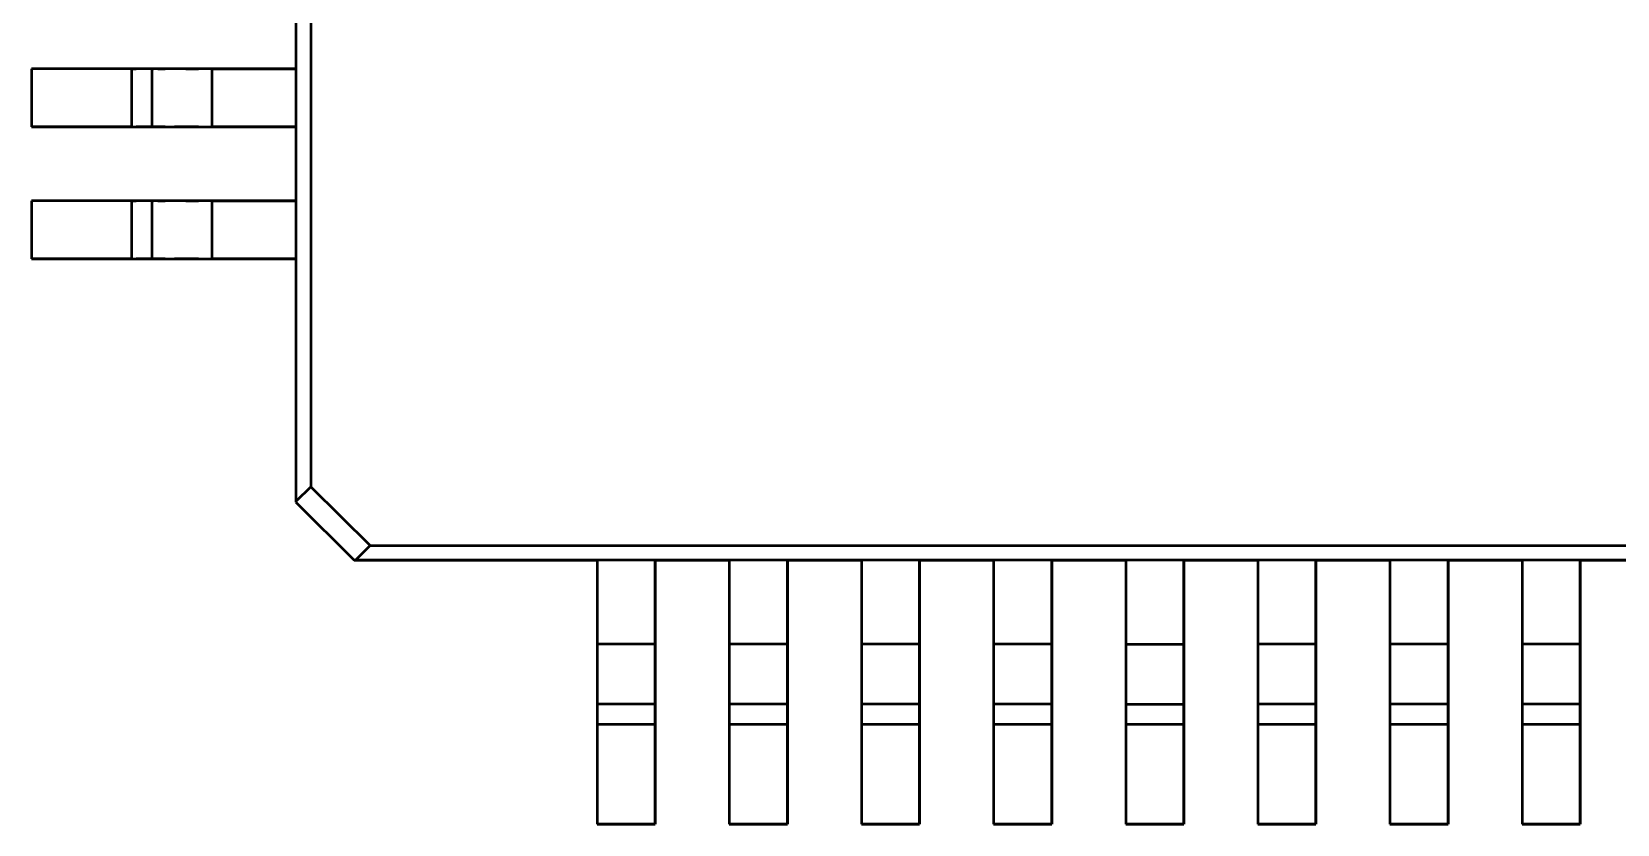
# Model space of a CAD drawing. Header units: millimetres. Extents: x 0 to 866, y 0 to 297.
# Drawn here: x 116.5 to 128.5, y 189.34 to 195.34 of the extents above; entities that cross this region are included whole.
import ezdxf

# ---------------------------------------------------------------- set-up
doc = ezdxf.new("R2010")
doc.units = ezdxf.units.MM
doc.layers.add('OSN50', color=3, linetype='Continuous', lineweight=50)

msp = doc.modelspace()

# ---------------------------------------------------------------- linework, layer by layer
at = {"layer": 'OSN50', "color": 3}
for p, q in [((118.496, 210.894), (118.496, 191.788)), ((118.496, 210.894), (118.496, 191.788)), ((118.608, 210.782), (118.608, 191.898)), ((118.608, 210.782), (118.608, 191.898)), ((118.496, 195.624), (118.496, 195.064)), ((118.496, 195.624), (118.496, 195.064)), ((117.252, 195.064), (116.496, 195.064)), ((116.496, 195.064), (116.496, 194.624)), ((116.496, 195.064), (116.496, 194.624)), ((117.252, 195.064), (116.496, 195.064)), ((117.252, 195.064), (116.496, 195.064)), ((116.496, 195.064), (116.496, 194.624)), ((116.496, 195.064), (116.496, 194.624)), ((117.252, 195.064), (116.496, 195.064)), ((117.286, 195.064), (117.252, 195.064)), ((117.252, 195.064), (117.286, 195.064)), ((117.252, 195.064), (117.252, 194.624)), ((117.286, 195.064), (117.252, 195.064)), ((117.252, 195.064), (117.286, 195.064)), ((117.252, 195.064), (117.252, 194.624)), ((117.406, 195.064), (117.286, 195.064)), ((117.32, 195.064), (117.286, 195.064)), ((117.406, 195.064), (117.286, 195.064)), ((117.32, 195.064), (117.286, 195.064)), ((117.348, 195.064), (117.32, 195.064)), ((117.348, 195.064), (117.32, 195.064)), ((117.372, 195.064), (117.348, 195.064)), ((117.372, 195.064), (117.348, 195.064)), ((117.39, 195.064), (117.372, 195.064)), ((117.39, 195.064), (117.372, 195.064)), ((117.402, 195.064), (117.39, 195.064)), ((117.402, 195.064), (117.39, 195.064)), ((117.406, 195.064), (117.402, 195.064)), ((117.406, 195.064), (117.402, 195.064)), ((117.418, 195.064), (117.406, 195.064)), ((117.406, 195.064), (117.406, 194.624)), ((117.406, 195.064), (117.418, 195.064)), ((117.418, 195.064), (117.406, 195.064)), ((117.406, 195.064), (117.406, 194.624)), ((117.406, 195.064), (117.418, 195.064)), ((117.452, 195.064), (117.418, 195.064)), ((117.452, 195.064), (117.418, 195.064)), ((117.452, 195.064), (117.418, 195.064)), ((117.452, 195.064), (117.418, 195.064)), ((117.506, 195.064), (117.452, 195.064)), ((117.452, 195.064), (117.506, 195.064)), ((117.506, 195.064), (117.452, 195.064)), ((117.452, 195.064), (117.506, 195.064)), ((117.664, 195.064), (117.506, 195.064)), ((117.578, 195.064), (117.506, 195.064)), ((117.664, 195.064), (117.506, 195.064)), ((117.578, 195.064), (117.506, 195.064)), ((117.664, 195.064), (117.578, 195.064)), ((117.664, 195.064), (117.578, 195.064)), ((117.76, 195.064), (117.664, 195.064)), ((117.664, 195.064), (117.76, 195.064)), ((117.76, 195.064), (117.664, 195.064)), ((117.664, 195.064), (117.76, 195.064)), ((117.86, 195.064), (117.76, 195.064)), ((117.86, 195.064), (117.76, 195.064)), ((117.86, 195.064), (117.76, 195.064)), ((117.86, 195.064), (117.76, 195.064)), ((118.496, 195.064), (117.86, 195.064)), ((117.86, 195.064), (118.496, 195.064)), ((117.86, 195.064), (117.86, 194.624)), ((118.496, 195.064), (117.86, 195.064)), ((117.86, 195.064), (118.496, 195.064)), ((117.86, 195.064), (117.86, 194.624)), ((118.496, 195.064), (118.496, 194.624)), ((118.496, 195.064), (118.496, 194.624)), ((116.496, 194.624), (117.252, 194.624)), ((117.252, 194.624), (116.496, 194.624)), ((116.496, 194.624), (117.252, 194.624)), ((117.252, 194.624), (116.496, 194.624)), ((117.252, 194.624), (117.286, 194.624)), ((117.252, 194.624), (117.286, 194.624)), ((117.252, 194.624), (117.286, 194.624)), ((117.252, 194.624), (117.286, 194.624)), ((117.286, 194.624), (117.406, 194.624)), ((117.32, 194.624), (117.286, 194.624)), ((117.286, 194.624), (117.406, 194.624)), ((117.32, 194.624), (117.286, 194.624)), ((117.348, 194.624), (117.32, 194.624)), ((117.348, 194.624), (117.32, 194.624)), ((117.372, 194.624), (117.348, 194.624)), ((117.372, 194.624), (117.348, 194.624)), ((117.39, 194.624), (117.372, 194.624)), ((117.39, 194.624), (117.372, 194.624)), ((117.402, 194.624), (117.39, 194.624)), ((117.402, 194.624), (117.39, 194.624)), ((117.406, 194.624), (117.402, 194.624)), ((117.406, 194.624), (117.402, 194.624)), ((117.406, 194.624), (117.418, 194.624)), ((117.406, 194.624), (117.418, 194.624)), ((117.406, 194.624), (117.418, 194.624)), ((117.406, 194.624), (117.418, 194.624)), ((117.418, 194.624), (117.506, 194.624)), ((117.452, 194.624), (117.418, 194.624)), ((117.418, 194.624), (117.506, 194.624)), ((117.452, 194.624), (117.418, 194.624)), ((117.506, 194.624), (117.452, 194.624)), ((117.506, 194.624), (117.452, 194.624)), ((117.506, 194.624), (117.578, 194.624)), ((117.506, 194.624), (117.578, 194.624)), ((117.506, 194.624), (117.578, 194.624)), ((117.506, 194.624), (117.578, 194.624)), ((117.578, 194.624), (117.76, 194.624)), ((117.664, 194.624), (117.578, 194.624)), ((117.578, 194.624), (117.76, 194.624)), ((117.664, 194.624), (117.578, 194.624)), ((117.76, 194.624), (117.664, 194.624)), ((117.76, 194.624), (117.664, 194.624)), ((117.76, 194.624), (117.86, 194.624)), ((117.76, 194.624), (117.86, 194.624)), ((117.76, 194.624), (117.86, 194.624)), ((117.76, 194.624), (117.86, 194.624)), ((117.86, 194.624), (118.496, 194.624)), ((118.496, 194.624), (117.86, 194.624)), ((117.86, 194.624), (118.496, 194.624)), ((118.496, 194.624), (117.86, 194.624)), ((118.496, 194.624), (118.496, 194.064)), ((118.496, 194.624), (118.496, 194.064)), ((117.252, 194.064), (116.496, 194.064)), ((116.496, 194.064), (116.496, 193.624)), ((116.496, 194.064), (116.496, 193.624)), ((117.252, 194.064), (116.496, 194.064)), ((117.252, 194.064), (116.496, 194.064)), ((116.496, 194.064), (116.496, 193.624)), ((116.496, 194.064), (116.496, 193.624)), ((117.252, 194.064), (116.496, 194.064)), ((117.286, 194.064), (117.252, 194.064)), ((117.252, 194.064), (117.286, 194.064)), ((117.252, 194.064), (117.252, 193.624)), ((117.286, 194.064), (117.252, 194.064)), ((117.252, 194.064), (117.286, 194.064)), ((117.252, 194.064), (117.252, 193.624)), ((117.406, 194.064), (117.286, 194.064)), ((117.32, 194.064), (117.286, 194.064)), ((117.406, 194.064), (117.286, 194.064)), ((117.32, 194.064), (117.286, 194.064)), ((117.348, 194.064), (117.32, 194.064)), ((117.348, 194.064), (117.32, 194.064)), ((117.372, 194.064), (117.348, 194.064)), ((117.372, 194.064), (117.348, 194.064)), ((117.39, 194.064), (117.372, 194.064)), ((117.39, 194.064), (117.372, 194.064)), ((117.402, 194.064), (117.39, 194.064)), ((117.402, 194.064), (117.39, 194.064)), ((117.406, 194.064), (117.402, 194.064)), ((117.406, 194.064), (117.402, 194.064)), ((117.418, 194.064), (117.406, 194.064)), ((117.406, 194.064), (117.406, 193.624)), ((117.406, 194.064), (117.418, 194.064)), ((117.418, 194.064), (117.406, 194.064)), ((117.406, 194.064), (117.406, 193.624)), ((117.406, 194.064), (117.418, 194.064)), ((117.452, 194.064), (117.418, 194.064)), ((117.452, 194.064), (117.418, 194.064)), ((117.452, 194.064), (117.418, 194.064)), ((117.452, 194.064), (117.418, 194.064)), ((117.506, 194.064), (117.452, 194.064)), ((117.452, 194.064), (117.506, 194.064)), ((117.506, 194.064), (117.452, 194.064)), ((117.452, 194.064), (117.506, 194.064)), ((117.664, 194.064), (117.506, 194.064)), ((117.578, 194.064), (117.506, 194.064)), ((117.664, 194.064), (117.506, 194.064)), ((117.578, 194.064), (117.506, 194.064)), ((117.664, 194.064), (117.578, 194.064)), ((117.664, 194.064), (117.578, 194.064)), ((117.76, 194.064), (117.664, 194.064)), ((117.664, 194.064), (117.76, 194.064)), ((117.76, 194.064), (117.664, 194.064)), ((117.664, 194.064), (117.76, 194.064)), ((117.86, 194.064), (117.76, 194.064)), ((117.86, 194.064), (117.76, 194.064)), ((117.86, 194.064), (117.76, 194.064)), ((117.86, 194.064), (117.76, 194.064)), ((118.496, 194.064), (117.86, 194.064)), ((117.86, 194.064), (118.496, 194.064)), ((117.86, 194.064), (117.86, 193.624)), ((118.496, 194.064), (117.86, 194.064)), ((117.86, 194.064), (118.496, 194.064)), ((117.86, 194.064), (117.86, 193.624)), ((118.496, 194.064), (118.496, 193.624)), ((118.496, 194.064), (118.496, 193.624)), ((116.496, 193.624), (117.252, 193.624)), ((117.252, 193.624), (116.496, 193.624)), ((116.496, 193.624), (117.252, 193.624)), ((117.252, 193.624), (116.496, 193.624)), ((117.252, 193.624), (117.286, 193.624)), ((117.252, 193.624), (117.286, 193.624)), ((117.252, 193.624), (117.286, 193.624)), ((117.252, 193.624), (117.286, 193.624)), ((117.286, 193.624), (117.406, 193.624)), ((117.32, 193.624), (117.286, 193.624)), ((117.286, 193.624), (117.406, 193.624)), ((117.32, 193.624), (117.286, 193.624)), ((117.348, 193.624), (117.32, 193.624)), ((117.348, 193.624), (117.32, 193.624)), ((117.372, 193.624), (117.348, 193.624)), ((117.372, 193.624), (117.348, 193.624)), ((117.39, 193.624), (117.372, 193.624)), ((117.39, 193.624), (117.372, 193.624)), ((117.402, 193.624), (117.39, 193.624)), ((117.402, 193.624), (117.39, 193.624)), ((117.406, 193.624), (117.402, 193.624)), ((117.406, 193.624), (117.402, 193.624)), ((117.406, 193.624), (117.418, 193.624)), ((117.406, 193.624), (117.418, 193.624)), ((117.406, 193.624), (117.418, 193.624)), ((117.406, 193.624), (117.418, 193.624)), ((117.418, 193.624), (117.506, 193.624)), ((117.452, 193.624), (117.418, 193.624)), ((117.418, 193.624), (117.506, 193.624)), ((117.452, 193.624), (117.418, 193.624)), ((117.506, 193.624), (117.452, 193.624)), ((117.506, 193.624), (117.452, 193.624)), ((117.506, 193.624), (117.578, 193.624)), ((117.506, 193.624), (117.578, 193.624)), ((117.506, 193.624), (117.578, 193.624)), ((117.506, 193.624), (117.578, 193.624)), ((117.578, 193.624), (117.76, 193.624)), ((117.664, 193.624), (117.578, 193.624)), ((117.578, 193.624), (117.76, 193.624)), ((117.664, 193.624), (117.578, 193.624)), ((117.76, 193.624), (117.664, 193.624)), ((117.76, 193.624), (117.664, 193.624)), ((117.76, 193.624), (117.86, 193.624)), ((117.76, 193.624), (117.86, 193.624)), ((117.76, 193.624), (117.86, 193.624)), ((117.76, 193.624), (117.86, 193.624)), ((117.86, 193.624), (118.496, 193.624)), ((118.496, 193.624), (117.86, 193.624)), ((117.86, 193.624), (118.496, 193.624)), ((118.496, 193.624), (117.86, 193.624)), ((118.496, 193.624), (118.496, 191.788)), ((118.496, 193.624), (118.496, 191.788)), ((118.608, 191.898), (118.496, 191.788)), ((118.608, 191.898), (118.496, 191.788)), ((118.608, 191.898), (119.058, 191.456)), ((118.608, 191.898), (119.058, 191.456)), ((118.496, 191.788), (118.496, 191.784)), ((118.496, 191.788), (118.496, 191.784)), ((118.496, 191.788), (118.496, 191.784)), ((118.496, 191.788), (118.496, 191.784)), ((118.496, 191.784), (118.936, 191.344)), ((118.496, 191.784), (118.936, 191.344)), ((118.496, 191.784), (118.936, 191.344)), ((118.496, 191.784), (118.936, 191.344)), ((119.058, 191.456), (118.946, 191.344)), ((119.058, 191.456), (118.946, 191.344)), ((119.058, 191.456), (137.942, 191.456)), ((119.058, 191.456), (137.942, 191.456)), ((118.936, 191.344), (118.946, 191.344)), ((118.946, 191.344), (118.936, 191.344)), ((118.936, 191.344), (118.946, 191.344)), ((118.946, 191.344), (118.936, 191.344)), ((118.946, 191.344), (120.776, 191.344)), ((138.052, 191.344), (118.946, 191.344)), ((118.946, 191.344), (120.776, 191.344)), ((138.052, 191.344), (118.946, 191.344)), ((120.776, 191.344), (120.776, 190.708)), ((120.776, 191.344), (120.776, 190.708)), ((121.216, 191.344), (120.776, 191.344)), ((120.776, 191.344), (120.776, 190.708)), ((120.776, 191.344), (120.776, 190.708)), ((121.216, 191.344), (120.776, 191.344)), ((121.216, 190.708), (121.216, 191.344)), ((121.216, 191.344), (121.776, 191.344)), ((121.216, 191.344), (121.216, 190.708)), ((121.216, 190.708), (121.216, 191.344)), ((121.216, 191.344), (121.776, 191.344)), ((121.216, 191.344), (121.216, 190.708)), ((121.776, 191.344), (121.776, 190.708)), ((121.776, 191.344), (121.776, 190.708)), ((122.216, 191.344), (121.776, 191.344)), ((121.776, 191.344), (121.776, 190.708)), ((121.776, 191.344), (121.776, 190.708)), ((122.216, 191.344), (121.776, 191.344)), ((122.216, 190.708), (122.216, 191.344)), ((122.216, 191.344), (122.776, 191.344)), ((122.216, 191.344), (122.216, 190.708)), ((122.216, 190.708), (122.216, 191.344)), ((122.216, 191.344), (122.776, 191.344)), ((122.216, 191.344), (122.216, 190.708)), ((122.776, 191.344), (122.776, 190.708)), ((122.776, 191.344), (122.776, 190.708)), ((123.216, 191.344), (122.776, 191.344)), ((122.776, 191.344), (122.776, 190.708)), ((122.776, 191.344), (122.776, 190.708)), ((123.216, 191.344), (122.776, 191.344)), ((123.216, 190.708), (123.216, 191.344)), ((123.216, 191.344), (123.776, 191.344)), ((123.216, 191.344), (123.216, 190.708)), ((123.216, 190.708), (123.216, 191.344)), ((123.216, 191.344), (123.776, 191.344)), ((123.216, 191.344), (123.216, 190.708)), ((123.776, 191.344), (123.776, 190.708)), ((123.776, 191.344), (123.776, 190.708)), ((124.216, 191.344), (123.776, 191.344)), ((123.776, 191.344), (123.776, 190.708)), ((123.776, 191.344), (123.776, 190.708)), ((124.216, 191.344), (123.776, 191.344)), ((124.216, 190.708), (124.216, 191.344)), ((124.216, 191.344), (124.776, 191.344)), ((124.216, 191.344), (124.216, 190.708)), ((124.216, 190.708), (124.216, 191.344)), ((124.216, 191.344), (124.776, 191.344)), ((124.216, 191.344), (124.216, 190.708)), ((124.776, 191.344), (124.776, 190.708)), ((124.776, 191.344), (124.776, 190.708)), ((125.216, 191.344), (124.776, 191.344)), ((124.776, 191.344), (124.776, 190.708)), ((124.776, 191.344), (124.776, 190.708)), ((125.216, 191.344), (124.776, 191.344)), ((125.216, 190.708), (125.216, 191.344)), ((125.216, 191.344), (125.776, 191.344)), ((125.216, 191.344), (125.216, 190.708)), ((125.216, 190.708), (125.216, 191.344)), ((125.216, 191.344), (125.776, 191.344)), ((125.216, 191.344), (125.216, 190.708)), ((125.776, 191.344), (125.776, 190.708)), ((125.776, 191.344), (125.776, 190.708)), ((126.216, 191.344), (125.776, 191.344)), ((125.776, 191.344), (125.776, 190.708)), ((125.776, 191.344), (125.776, 190.708)), ((126.216, 191.344), (125.776, 191.344)), ((126.216, 190.708), (126.216, 191.344)), ((126.216, 191.344), (126.776, 191.344)), ((126.216, 191.344), (126.216, 190.708)), ((126.216, 190.708), (126.216, 191.344)), ((126.216, 191.344), (126.776, 191.344)), ((126.216, 191.344), (126.216, 190.708)), ((126.776, 191.344), (126.776, 190.708)), ((126.776, 191.344), (126.776, 190.708)), ((127.216, 191.344), (126.776, 191.344)), ((126.776, 191.344), (126.776, 190.708)), ((126.776, 191.344), (126.776, 190.708)), ((127.216, 191.344), (126.776, 191.344)), ((127.216, 190.708), (127.216, 191.344)), ((127.216, 191.344), (127.776, 191.344)), ((127.216, 191.344), (127.216, 190.708)), ((127.216, 190.708), (127.216, 191.344)), ((127.216, 191.344), (127.776, 191.344)), ((127.216, 191.344), (127.216, 190.708)), ((127.776, 191.344), (127.776, 190.708)), ((127.776, 191.344), (127.776, 190.708)), ((128.216, 191.344), (127.776, 191.344)), ((127.776, 191.344), (127.776, 190.708)), ((127.776, 191.344), (127.776, 190.708)), ((128.216, 191.344), (127.776, 191.344)), ((128.216, 190.708), (128.216, 191.344)), ((128.216, 191.344), (128.776, 191.344)), ((128.216, 191.344), (128.216, 190.708)), ((128.216, 190.708), (128.216, 191.344)), ((128.216, 191.344), (128.776, 191.344)), ((128.216, 191.344), (128.216, 190.708)), ((120.776, 190.708), (120.776, 190.254)), ((120.776, 190.708), (120.776, 190.608)), ((121.216, 190.708), (120.776, 190.708)), ((120.776, 190.708), (120.776, 190.254)), ((120.776, 190.708), (120.776, 190.608)), ((121.216, 190.708), (120.776, 190.708)), ((121.216, 190.254), (121.216, 190.708)), ((121.216, 190.708), (121.216, 190.608)), ((121.216, 190.254), (121.216, 190.708)), ((121.216, 190.708), (121.216, 190.608)), ((121.776, 190.708), (121.776, 190.254)), ((121.776, 190.708), (121.776, 190.608)), ((122.216, 190.708), (121.776, 190.708)), ((121.776, 190.708), (121.776, 190.254)), ((121.776, 190.708), (121.776, 190.608)), ((122.216, 190.708), (121.776, 190.708)), ((122.216, 190.254), (122.216, 190.708)), ((122.216, 190.708), (122.216, 190.608)), ((122.216, 190.254), (122.216, 190.708)), ((122.216, 190.708), (122.216, 190.608)), ((122.776, 190.708), (122.776, 190.254)), ((122.776, 190.708), (122.776, 190.608)), ((123.216, 190.708), (122.776, 190.708)), ((122.776, 190.708), (122.776, 190.254)), ((122.776, 190.708), (122.776, 190.608)), ((123.216, 190.708), (122.776, 190.708)), ((123.216, 190.254), (123.216, 190.708)), ((123.216, 190.708), (123.216, 190.608)), ((123.216, 190.254), (123.216, 190.708)), ((123.216, 190.708), (123.216, 190.608)), ((123.776, 190.708), (123.776, 190.254)), ((123.776, 190.708), (123.776, 190.608)), ((124.216, 190.708), (123.776, 190.708)), ((123.776, 190.708), (123.776, 190.254)), ((123.776, 190.708), (123.776, 190.608)), ((124.216, 190.708), (123.776, 190.708)), ((124.216, 190.254), (124.216, 190.708)), ((124.216, 190.708), (124.216, 190.608)), ((124.216, 190.254), (124.216, 190.708)), ((124.216, 190.708), (124.216, 190.608)), ((124.776, 190.708), (124.776, 190.254)), ((124.776, 190.708), (124.776, 190.608)), ((124.776, 190.708), (125.216, 190.708)), ((124.776, 190.708), (124.776, 190.254)), ((124.776, 190.708), (124.776, 190.608)), ((124.776, 190.708), (125.216, 190.708)), ((125.216, 190.254), (125.216, 190.708)), ((125.216, 190.708), (125.216, 190.608)), ((125.216, 190.254), (125.216, 190.708)), ((125.216, 190.708), (125.216, 190.608)), ((125.776, 190.708), (125.776, 190.254)), ((125.776, 190.708), (125.776, 190.608)), ((126.216, 190.708), (125.776, 190.708)), ((125.776, 190.708), (125.776, 190.254)), ((125.776, 190.708), (125.776, 190.608)), ((126.216, 190.708), (125.776, 190.708)), ((126.216, 190.254), (126.216, 190.708)), ((126.216, 190.708), (126.216, 190.608)), ((126.216, 190.254), (126.216, 190.708)), ((126.216, 190.708), (126.216, 190.608)), ((126.776, 190.708), (126.776, 190.254)), ((126.776, 190.708), (126.776, 190.608)), ((127.216, 190.708), (126.776, 190.708)), ((126.776, 190.708), (126.776, 190.254)), ((126.776, 190.708), (126.776, 190.608)), ((127.216, 190.708), (126.776, 190.708)), ((127.216, 190.254), (127.216, 190.708)), ((127.216, 190.708), (127.216, 190.608)), ((127.216, 190.254), (127.216, 190.708)), ((127.216, 190.708), (127.216, 190.608)), ((127.776, 190.708), (127.776, 190.254)), ((127.776, 190.708), (127.776, 190.608)), ((128.216, 190.708), (127.776, 190.708)), ((127.776, 190.708), (127.776, 190.254)), ((127.776, 190.708), (127.776, 190.608)), ((128.216, 190.708), (127.776, 190.708)), ((128.216, 190.254), (128.216, 190.708)), ((128.216, 190.708), (128.216, 190.608)), ((128.216, 190.254), (128.216, 190.708)), ((128.216, 190.708), (128.216, 190.608)), ((120.776, 190.608), (120.776, 190.512)), ((120.776, 190.608), (120.776, 190.512)), ((121.216, 190.608), (121.216, 190.512)), ((121.216, 190.608), (121.216, 190.512)), ((121.776, 190.608), (121.776, 190.512)), ((121.776, 190.608), (121.776, 190.512)), ((122.216, 190.608), (122.216, 190.512)), ((122.216, 190.608), (122.216, 190.512)), ((122.776, 190.608), (122.776, 190.512)), ((122.776, 190.608), (122.776, 190.512)), ((123.216, 190.608), (123.216, 190.512)), ((123.216, 190.608), (123.216, 190.512)), ((123.776, 190.608), (123.776, 190.512)), ((123.776, 190.608), (123.776, 190.512)), ((124.216, 190.608), (124.216, 190.512)), ((124.216, 190.608), (124.216, 190.512)), ((124.776, 190.608), (124.776, 190.512)), ((124.776, 190.608), (124.776, 190.512)), ((125.216, 190.608), (125.216, 190.512)), ((125.216, 190.608), (125.216, 190.512)), ((125.776, 190.608), (125.776, 190.512)), ((125.776, 190.608), (125.776, 190.512)), ((126.216, 190.608), (126.216, 190.512)), ((126.216, 190.608), (126.216, 190.512)), ((126.776, 190.608), (126.776, 190.512)), ((126.776, 190.608), (126.776, 190.512)), ((127.216, 190.608), (127.216, 190.512)), ((127.216, 190.608), (127.216, 190.512)), ((127.776, 190.608), (127.776, 190.512)), ((127.776, 190.608), (127.776, 190.512)), ((128.216, 190.608), (128.216, 190.512)), ((128.216, 190.608), (128.216, 190.512)), ((120.776, 190.512), (120.776, 190.426)), ((120.776, 190.512), (120.776, 190.426)), ((121.216, 190.512), (121.216, 190.426)), ((121.216, 190.512), (121.216, 190.426)), ((121.776, 190.512), (121.776, 190.426)), ((121.776, 190.512), (121.776, 190.426)), ((122.216, 190.512), (122.216, 190.426)), ((122.216, 190.512), (122.216, 190.426)), ((122.776, 190.512), (122.776, 190.426)), ((122.776, 190.512), (122.776, 190.426)), ((123.216, 190.512), (123.216, 190.426)), ((123.216, 190.512), (123.216, 190.426)), ((123.776, 190.512), (123.776, 190.426)), ((123.776, 190.512), (123.776, 190.426)), ((124.216, 190.512), (124.216, 190.426)), ((124.216, 190.512), (124.216, 190.426)), ((124.776, 190.512), (124.776, 190.426)), ((124.776, 190.512), (124.776, 190.426)), ((125.216, 190.512), (125.216, 190.426)), ((125.216, 190.512), (125.216, 190.426)), ((125.776, 190.512), (125.776, 190.426)), ((125.776, 190.512), (125.776, 190.426)), ((126.216, 190.512), (126.216, 190.426)), ((126.216, 190.512), (126.216, 190.426)), ((126.776, 190.512), (126.776, 190.426)), ((126.776, 190.512), (126.776, 190.426)), ((127.216, 190.512), (127.216, 190.426)), ((127.216, 190.512), (127.216, 190.426)), ((127.776, 190.512), (127.776, 190.426)), ((127.776, 190.512), (127.776, 190.426)), ((128.216, 190.512), (128.216, 190.426)), ((128.216, 190.512), (128.216, 190.426)), ((120.776, 190.426), (120.776, 190.354)), ((120.776, 190.426), (120.776, 190.354)), ((120.776, 190.354), (120.776, 190.3)), ((120.776, 190.354), (120.776, 190.3)), ((121.216, 190.426), (121.216, 190.354)), ((121.216, 190.426), (121.216, 190.354)), ((121.216, 190.354), (121.216, 190.3)), ((121.216, 190.354), (121.216, 190.3)), ((121.776, 190.426), (121.776, 190.354)), ((121.776, 190.426), (121.776, 190.354)), ((121.776, 190.354), (121.776, 190.3)), ((121.776, 190.354), (121.776, 190.3)), ((122.216, 190.426), (122.216, 190.354)), ((122.216, 190.426), (122.216, 190.354)), ((122.216, 190.354), (122.216, 190.3)), ((122.216, 190.354), (122.216, 190.3)), ((122.776, 190.426), (122.776, 190.354)), ((122.776, 190.426), (122.776, 190.354)), ((122.776, 190.354), (122.776, 190.3)), ((122.776, 190.354), (122.776, 190.3)), ((123.216, 190.426), (123.216, 190.354)), ((123.216, 190.426), (123.216, 190.354)), ((123.216, 190.354), (123.216, 190.3)), ((123.216, 190.354), (123.216, 190.3)), ((123.776, 190.426), (123.776, 190.354)), ((123.776, 190.426), (123.776, 190.354)), ((123.776, 190.354), (123.776, 190.3)), ((123.776, 190.354), (123.776, 190.3)), ((124.216, 190.426), (124.216, 190.354)), ((124.216, 190.426), (124.216, 190.354)), ((124.216, 190.354), (124.216, 190.3)), ((124.216, 190.354), (124.216, 190.3)), ((124.776, 190.426), (124.776, 190.354)), ((124.776, 190.426), (124.776, 190.354)), ((124.776, 190.354), (124.776, 190.3)), ((124.776, 190.354), (124.776, 190.3)), ((125.216, 190.426), (125.216, 190.354)), ((125.216, 190.426), (125.216, 190.354)), ((125.216, 190.354), (125.216, 190.3)), ((125.216, 190.354), (125.216, 190.3)), ((125.776, 190.426), (125.776, 190.354)), ((125.776, 190.426), (125.776, 190.354)), ((125.776, 190.354), (125.776, 190.3)), ((125.776, 190.354), (125.776, 190.3)), ((126.216, 190.426), (126.216, 190.354)), ((126.216, 190.426), (126.216, 190.354)), ((126.216, 190.354), (126.216, 190.3)), ((126.216, 190.354), (126.216, 190.3)), ((126.776, 190.426), (126.776, 190.354)), ((126.776, 190.426), (126.776, 190.354)), ((126.776, 190.354), (126.776, 190.3)), ((126.776, 190.354), (126.776, 190.3)), ((127.216, 190.426), (127.216, 190.354)), ((127.216, 190.426), (127.216, 190.354)), ((127.216, 190.354), (127.216, 190.3)), ((127.216, 190.354), (127.216, 190.3)), ((127.776, 190.426), (127.776, 190.354)), ((127.776, 190.426), (127.776, 190.354)), ((127.776, 190.354), (127.776, 190.3)), ((127.776, 190.354), (127.776, 190.3)), ((128.216, 190.426), (128.216, 190.354)), ((128.216, 190.426), (128.216, 190.354)), ((128.216, 190.354), (128.216, 190.3)), ((128.216, 190.354), (128.216, 190.3)), ((120.776, 190.3), (120.776, 190.266)), ((120.776, 190.3), (120.776, 190.266)), ((120.776, 190.266), (120.776, 190.254)), ((120.776, 190.266), (120.776, 190.254)), ((120.776, 190.254), (120.776, 190.1)), ((121.216, 190.254), (120.776, 190.254)), ((120.776, 190.254), (120.776, 190.25)), ((120.776, 190.254), (120.776, 190.1)), ((121.216, 190.254), (120.776, 190.254)), ((120.776, 190.254), (120.776, 190.25)), ((120.776, 190.25), (120.776, 190.238)), ((120.776, 190.25), (120.776, 190.238)), ((120.776, 190.238), (120.776, 190.22)), ((120.776, 190.238), (120.776, 190.22)), ((120.776, 190.22), (120.776, 190.196)), ((120.776, 190.22), (120.776, 190.196)), ((121.216, 190.3), (121.216, 190.266)), ((121.216, 190.3), (121.216, 190.266)), ((121.216, 190.266), (121.216, 190.254)), ((121.216, 190.266), (121.216, 190.254)), ((121.216, 190.1), (121.216, 190.254)), ((121.216, 190.254), (121.216, 190.25)), ((121.216, 190.1), (121.216, 190.254)), ((121.216, 190.254), (121.216, 190.25)), ((121.216, 190.25), (121.216, 190.238)), ((121.216, 190.25), (121.216, 190.238)), ((121.216, 190.238), (121.216, 190.22)), ((121.216, 190.238), (121.216, 190.22)), ((121.216, 190.22), (121.216, 190.196)), ((121.216, 190.22), (121.216, 190.196)), ((121.776, 190.3), (121.776, 190.266)), ((121.776, 190.3), (121.776, 190.266)), ((121.776, 190.266), (121.776, 190.254)), ((121.776, 190.266), (121.776, 190.254)), ((121.776, 190.254), (121.776, 190.1)), ((122.216, 190.254), (121.776, 190.254)), ((121.776, 190.254), (121.776, 190.25)), ((121.776, 190.254), (121.776, 190.1)), ((122.216, 190.254), (121.776, 190.254)), ((121.776, 190.254), (121.776, 190.25)), ((121.776, 190.25), (121.776, 190.238)), ((121.776, 190.25), (121.776, 190.238)), ((121.776, 190.238), (121.776, 190.22)), ((121.776, 190.238), (121.776, 190.22)), ((121.776, 190.22), (121.776, 190.196)), ((121.776, 190.22), (121.776, 190.196)), ((122.216, 190.3), (122.216, 190.266)), ((122.216, 190.3), (122.216, 190.266)), ((122.216, 190.266), (122.216, 190.254)), ((122.216, 190.266), (122.216, 190.254)), ((122.216, 190.1), (122.216, 190.254)), ((122.216, 190.254), (122.216, 190.25)), ((122.216, 190.1), (122.216, 190.254)), ((122.216, 190.254), (122.216, 190.25)), ((122.216, 190.25), (122.216, 190.238)), ((122.216, 190.25), (122.216, 190.238)), ((122.216, 190.238), (122.216, 190.22)), ((122.216, 190.238), (122.216, 190.22)), ((122.216, 190.22), (122.216, 190.196)), ((122.216, 190.22), (122.216, 190.196)), ((122.776, 190.3), (122.776, 190.266)), ((122.776, 190.3), (122.776, 190.266)), ((122.776, 190.266), (122.776, 190.254)), ((122.776, 190.266), (122.776, 190.254)), ((122.776, 190.254), (122.776, 190.1)), ((123.216, 190.254), (122.776, 190.254)), ((122.776, 190.254), (122.776, 190.25)), ((122.776, 190.254), (122.776, 190.1)), ((123.216, 190.254), (122.776, 190.254)), ((122.776, 190.254), (122.776, 190.25)), ((122.776, 190.25), (122.776, 190.238)), ((122.776, 190.25), (122.776, 190.238)), ((122.776, 190.238), (122.776, 190.22)), ((122.776, 190.238), (122.776, 190.22)), ((122.776, 190.22), (122.776, 190.196)), ((122.776, 190.22), (122.776, 190.196)), ((123.216, 190.3), (123.216, 190.266)), ((123.216, 190.3), (123.216, 190.266)), ((123.216, 190.266), (123.216, 190.254)), ((123.216, 190.266), (123.216, 190.254)), ((123.216, 190.1), (123.216, 190.254)), ((123.216, 190.254), (123.216, 190.25)), ((123.216, 190.1), (123.216, 190.254)), ((123.216, 190.254), (123.216, 190.25)), ((123.216, 190.25), (123.216, 190.238)), ((123.216, 190.25), (123.216, 190.238)), ((123.216, 190.238), (123.216, 190.22)), ((123.216, 190.238), (123.216, 190.22)), ((123.216, 190.22), (123.216, 190.196)), ((123.216, 190.22), (123.216, 190.196)), ((123.776, 190.3), (123.776, 190.266)), ((123.776, 190.3), (123.776, 190.266)), ((123.776, 190.266), (123.776, 190.254)), ((123.776, 190.266), (123.776, 190.254)), ((123.776, 190.254), (123.776, 190.1)), ((124.216, 190.254), (123.776, 190.254)), ((123.776, 190.254), (123.776, 190.25)), ((123.776, 190.254), (123.776, 190.1)), ((124.216, 190.254), (123.776, 190.254)), ((123.776, 190.254), (123.776, 190.25)), ((123.776, 190.25), (123.776, 190.238)), ((123.776, 190.25), (123.776, 190.238)), ((123.776, 190.238), (123.776, 190.22)), ((123.776, 190.238), (123.776, 190.22)), ((123.776, 190.22), (123.776, 190.196)), ((123.776, 190.22), (123.776, 190.196)), ((124.216, 190.3), (124.216, 190.266)), ((124.216, 190.3), (124.216, 190.266)), ((124.216, 190.266), (124.216, 190.254)), ((124.216, 190.266), (124.216, 190.254)), ((124.216, 190.1), (124.216, 190.254)), ((124.216, 190.254), (124.216, 190.25)), ((124.216, 190.1), (124.216, 190.254)), ((124.216, 190.254), (124.216, 190.25)), ((124.216, 190.25), (124.216, 190.238)), ((124.216, 190.25), (124.216, 190.238)), ((124.216, 190.238), (124.216, 190.22)), ((124.216, 190.238), (124.216, 190.22)), ((124.216, 190.22), (124.216, 190.196)), ((124.216, 190.22), (124.216, 190.196)), ((124.776, 190.3), (124.776, 190.266)), ((124.776, 190.3), (124.776, 190.266)), ((124.776, 190.266), (124.776, 190.254)), ((124.776, 190.266), (124.776, 190.254)), ((124.776, 190.254), (124.776, 190.1)), ((124.776, 190.254), (125.216, 190.254)), ((124.776, 190.254), (124.776, 190.25)), ((124.776, 190.254), (124.776, 190.1)), ((124.776, 190.254), (125.216, 190.254)), ((124.776, 190.254), (124.776, 190.25)), ((124.776, 190.25), (124.776, 190.238)), ((124.776, 190.25), (124.776, 190.238)), ((124.776, 190.238), (124.776, 190.22)), ((124.776, 190.238), (124.776, 190.22)), ((124.776, 190.22), (124.776, 190.196)), ((124.776, 190.22), (124.776, 190.196)), ((125.216, 190.3), (125.216, 190.266)), ((125.216, 190.3), (125.216, 190.266)), ((125.216, 190.266), (125.216, 190.254)), ((125.216, 190.266), (125.216, 190.254)), ((125.216, 190.1), (125.216, 190.254)), ((125.216, 190.254), (125.216, 190.25)), ((125.216, 190.1), (125.216, 190.254)), ((125.216, 190.254), (125.216, 190.25)), ((125.216, 190.25), (125.216, 190.238)), ((125.216, 190.25), (125.216, 190.238)), ((125.216, 190.238), (125.216, 190.22)), ((125.216, 190.238), (125.216, 190.22)), ((125.216, 190.22), (125.216, 190.196)), ((125.216, 190.22), (125.216, 190.196)), ((125.776, 190.3), (125.776, 190.266)), ((125.776, 190.3), (125.776, 190.266)), ((125.776, 190.266), (125.776, 190.254)), ((125.776, 190.266), (125.776, 190.254)), ((125.776, 190.254), (125.776, 190.1)), ((126.216, 190.254), (125.776, 190.254)), ((125.776, 190.254), (125.776, 190.25)), ((125.776, 190.254), (125.776, 190.1)), ((126.216, 190.254), (125.776, 190.254)), ((125.776, 190.254), (125.776, 190.25)), ((125.776, 190.25), (125.776, 190.238)), ((125.776, 190.25), (125.776, 190.238)), ((125.776, 190.238), (125.776, 190.22)), ((125.776, 190.238), (125.776, 190.22)), ((125.776, 190.22), (125.776, 190.196)), ((125.776, 190.22), (125.776, 190.196)), ((126.216, 190.3), (126.216, 190.266)), ((126.216, 190.3), (126.216, 190.266)), ((126.216, 190.266), (126.216, 190.254)), ((126.216, 190.266), (126.216, 190.254)), ((126.216, 190.1), (126.216, 190.254)), ((126.216, 190.254), (126.216, 190.25)), ((126.216, 190.1), (126.216, 190.254)), ((126.216, 190.254), (126.216, 190.25)), ((126.216, 190.25), (126.216, 190.238)), ((126.216, 190.25), (126.216, 190.238)), ((126.216, 190.238), (126.216, 190.22)), ((126.216, 190.238), (126.216, 190.22)), ((126.216, 190.22), (126.216, 190.196)), ((126.216, 190.22), (126.216, 190.196)), ((126.776, 190.3), (126.776, 190.266)), ((126.776, 190.3), (126.776, 190.266)), ((126.776, 190.266), (126.776, 190.254)), ((126.776, 190.266), (126.776, 190.254)), ((126.776, 190.254), (126.776, 190.1)), ((127.216, 190.254), (126.776, 190.254)), ((126.776, 190.254), (126.776, 190.25)), ((126.776, 190.254), (126.776, 190.1)), ((127.216, 190.254), (126.776, 190.254)), ((126.776, 190.254), (126.776, 190.25)), ((126.776, 190.25), (126.776, 190.238)), ((126.776, 190.25), (126.776, 190.238)), ((126.776, 190.238), (126.776, 190.22)), ((126.776, 190.238), (126.776, 190.22)), ((126.776, 190.22), (126.776, 190.196)), ((126.776, 190.22), (126.776, 190.196)), ((127.216, 190.3), (127.216, 190.266)), ((127.216, 190.3), (127.216, 190.266)), ((127.216, 190.266), (127.216, 190.254)), ((127.216, 190.266), (127.216, 190.254)), ((127.216, 190.1), (127.216, 190.254)), ((127.216, 190.254), (127.216, 190.25)), ((127.216, 190.1), (127.216, 190.254)), ((127.216, 190.254), (127.216, 190.25)), ((127.216, 190.25), (127.216, 190.238)), ((127.216, 190.25), (127.216, 190.238)), ((127.216, 190.238), (127.216, 190.22)), ((127.216, 190.238), (127.216, 190.22)), ((127.216, 190.22), (127.216, 190.196)), ((127.216, 190.22), (127.216, 190.196)), ((127.776, 190.3), (127.776, 190.266)), ((127.776, 190.3), (127.776, 190.266)), ((127.776, 190.266), (127.776, 190.254)), ((127.776, 190.266), (127.776, 190.254)), ((127.776, 190.254), (127.776, 190.1)), ((128.216, 190.254), (127.776, 190.254)), ((127.776, 190.254), (127.776, 190.25)), ((127.776, 190.254), (127.776, 190.1)), ((128.216, 190.254), (127.776, 190.254)), ((127.776, 190.254), (127.776, 190.25)), ((127.776, 190.25), (127.776, 190.238)), ((127.776, 190.25), (127.776, 190.238)), ((127.776, 190.238), (127.776, 190.22)), ((127.776, 190.238), (127.776, 190.22)), ((127.776, 190.22), (127.776, 190.196)), ((127.776, 190.22), (127.776, 190.196)), ((128.216, 190.3), (128.216, 190.266)), ((128.216, 190.3), (128.216, 190.266)), ((128.216, 190.266), (128.216, 190.254)), ((128.216, 190.266), (128.216, 190.254)), ((128.216, 190.1), (128.216, 190.254)), ((128.216, 190.254), (128.216, 190.25)), ((128.216, 190.1), (128.216, 190.254)), ((128.216, 190.254), (128.216, 190.25)), ((128.216, 190.25), (128.216, 190.238)), ((128.216, 190.25), (128.216, 190.238)), ((128.216, 190.238), (128.216, 190.22)), ((128.216, 190.238), (128.216, 190.22)), ((128.216, 190.22), (128.216, 190.196)), ((128.216, 190.22), (128.216, 190.196)), ((120.776, 190.196), (120.776, 190.168)), ((120.776, 190.196), (120.776, 190.168)), ((120.776, 190.168), (120.776, 190.134)), ((120.776, 190.168), (120.776, 190.134)), ((120.776, 190.134), (120.776, 190.1)), ((120.776, 190.134), (120.776, 190.1)), ((120.776, 190.1), (120.776, 189.344)), ((120.776, 190.1), (120.776, 189.344)), ((121.216, 190.1), (120.776, 190.1)), ((120.776, 190.1), (120.776, 189.344)), ((120.776, 190.1), (120.776, 189.344)), ((121.216, 190.1), (120.776, 190.1)), ((121.216, 190.196), (121.216, 190.168)), ((121.216, 190.196), (121.216, 190.168)), ((121.216, 190.168), (121.216, 190.134)), ((121.216, 190.168), (121.216, 190.134)), ((121.216, 190.134), (121.216, 190.1)), ((121.216, 190.134), (121.216, 190.1)), ((121.216, 189.344), (121.216, 190.1)), ((121.216, 190.1), (121.216, 189.344)), ((121.216, 189.344), (121.216, 190.1)), ((121.216, 190.1), (121.216, 189.344)), ((121.776, 190.196), (121.776, 190.168)), ((121.776, 190.196), (121.776, 190.168)), ((121.776, 190.168), (121.776, 190.134)), ((121.776, 190.168), (121.776, 190.134)), ((121.776, 190.134), (121.776, 190.1)), ((121.776, 190.134), (121.776, 190.1)), ((121.776, 190.1), (121.776, 189.344)), ((121.776, 190.1), (121.776, 189.344)), ((122.216, 190.1), (121.776, 190.1)), ((121.776, 190.1), (121.776, 189.344)), ((121.776, 190.1), (121.776, 189.344)), ((122.216, 190.1), (121.776, 190.1)), ((122.216, 190.196), (122.216, 190.168)), ((122.216, 190.196), (122.216, 190.168)), ((122.216, 190.168), (122.216, 190.134)), ((122.216, 190.168), (122.216, 190.134)), ((122.216, 190.134), (122.216, 190.1)), ((122.216, 190.134), (122.216, 190.1)), ((122.216, 189.344), (122.216, 190.1)), ((122.216, 190.1), (122.216, 189.344)), ((122.216, 189.344), (122.216, 190.1)), ((122.216, 190.1), (122.216, 189.344)), ((122.776, 190.196), (122.776, 190.168)), ((122.776, 190.196), (122.776, 190.168)), ((122.776, 190.168), (122.776, 190.134)), ((122.776, 190.168), (122.776, 190.134)), ((122.776, 190.134), (122.776, 190.1)), ((122.776, 190.134), (122.776, 190.1)), ((122.776, 190.1), (122.776, 189.344)), ((122.776, 190.1), (122.776, 189.344)), ((123.216, 190.1), (122.776, 190.1)), ((122.776, 190.1), (122.776, 189.344)), ((122.776, 190.1), (122.776, 189.344)), ((123.216, 190.1), (122.776, 190.1)), ((123.216, 190.196), (123.216, 190.168)), ((123.216, 190.196), (123.216, 190.168)), ((123.216, 190.168), (123.216, 190.134)), ((123.216, 190.168), (123.216, 190.134)), ((123.216, 190.134), (123.216, 190.1)), ((123.216, 190.134), (123.216, 190.1)), ((123.216, 189.344), (123.216, 190.1)), ((123.216, 190.1), (123.216, 189.344)), ((123.216, 189.344), (123.216, 190.1)), ((123.216, 190.1), (123.216, 189.344)), ((123.776, 190.196), (123.776, 190.168)), ((123.776, 190.196), (123.776, 190.168)), ((123.776, 190.168), (123.776, 190.134)), ((123.776, 190.168), (123.776, 190.134)), ((123.776, 190.134), (123.776, 190.1)), ((123.776, 190.134), (123.776, 190.1)), ((123.776, 190.1), (123.776, 189.344)), ((123.776, 190.1), (123.776, 189.344)), ((124.216, 190.1), (123.776, 190.1)), ((123.776, 190.1), (123.776, 189.344)), ((123.776, 190.1), (123.776, 189.344)), ((124.216, 190.1), (123.776, 190.1)), ((124.216, 190.196), (124.216, 190.168)), ((124.216, 190.196), (124.216, 190.168)), ((124.216, 190.168), (124.216, 190.134)), ((124.216, 190.168), (124.216, 190.134)), ((124.216, 190.134), (124.216, 190.1)), ((124.216, 190.134), (124.216, 190.1)), ((124.216, 189.344), (124.216, 190.1)), ((124.216, 190.1), (124.216, 189.344)), ((124.216, 189.344), (124.216, 190.1)), ((124.216, 190.1), (124.216, 189.344)), ((124.776, 190.196), (124.776, 190.168)), ((124.776, 190.196), (124.776, 190.168)), ((124.776, 190.168), (124.776, 190.134)), ((124.776, 190.168), (124.776, 190.134)), ((124.776, 190.134), (124.776, 190.1)), ((124.776, 190.134), (124.776, 190.1)), ((124.776, 190.1), (124.776, 189.344)), ((124.776, 190.1), (124.776, 189.344)), ((125.216, 190.1), (124.776, 190.1)), ((124.776, 190.1), (124.776, 189.344)), ((124.776, 190.1), (124.776, 189.344)), ((125.216, 190.1), (124.776, 190.1)), ((125.216, 190.196), (125.216, 190.168)), ((125.216, 190.196), (125.216, 190.168)), ((125.216, 190.168), (125.216, 190.134)), ((125.216, 190.168), (125.216, 190.134)), ((125.216, 190.134), (125.216, 190.1)), ((125.216, 190.134), (125.216, 190.1)), ((125.216, 189.344), (125.216, 190.1)), ((125.216, 190.1), (125.216, 189.344)), ((125.216, 189.344), (125.216, 190.1)), ((125.216, 190.1), (125.216, 189.344)), ((125.776, 190.196), (125.776, 190.168)), ((125.776, 190.196), (125.776, 190.168)), ((125.776, 190.168), (125.776, 190.134)), ((125.776, 190.168), (125.776, 190.134)), ((125.776, 190.134), (125.776, 190.1)), ((125.776, 190.134), (125.776, 190.1)), ((125.776, 190.1), (125.776, 189.344)), ((125.776, 190.1), (125.776, 189.344)), ((126.216, 190.1), (125.776, 190.1)), ((125.776, 190.1), (125.776, 189.344)), ((125.776, 190.1), (125.776, 189.344)), ((126.216, 190.1), (125.776, 190.1)), ((126.216, 190.196), (126.216, 190.168)), ((126.216, 190.196), (126.216, 190.168)), ((126.216, 190.168), (126.216, 190.134)), ((126.216, 190.168), (126.216, 190.134)), ((126.216, 190.134), (126.216, 190.1)), ((126.216, 190.134), (126.216, 190.1)), ((126.216, 189.344), (126.216, 190.1)), ((126.216, 190.1), (126.216, 189.344)), ((126.216, 189.344), (126.216, 190.1)), ((126.216, 190.1), (126.216, 189.344)), ((126.776, 190.196), (126.776, 190.168)), ((126.776, 190.196), (126.776, 190.168)), ((126.776, 190.168), (126.776, 190.134)), ((126.776, 190.168), (126.776, 190.134)), ((126.776, 190.134), (126.776, 190.1)), ((126.776, 190.134), (126.776, 190.1)), ((126.776, 190.1), (126.776, 189.344)), ((126.776, 190.1), (126.776, 189.344)), ((127.216, 190.1), (126.776, 190.1)), ((126.776, 190.1), (126.776, 189.344)), ((126.776, 190.1), (126.776, 189.344)), ((127.216, 190.1), (126.776, 190.1)), ((127.216, 190.196), (127.216, 190.168)), ((127.216, 190.196), (127.216, 190.168)), ((127.216, 190.168), (127.216, 190.134)), ((127.216, 190.168), (127.216, 190.134)), ((127.216, 190.134), (127.216, 190.1)), ((127.216, 190.134), (127.216, 190.1)), ((127.216, 189.344), (127.216, 190.1)), ((127.216, 190.1), (127.216, 189.344)), ((127.216, 189.344), (127.216, 190.1)), ((127.216, 190.1), (127.216, 189.344)), ((127.776, 190.196), (127.776, 190.168)), ((127.776, 190.196), (127.776, 190.168)), ((127.776, 190.168), (127.776, 190.134)), ((127.776, 190.168), (127.776, 190.134)), ((127.776, 190.134), (127.776, 190.1)), ((127.776, 190.134), (127.776, 190.1)), ((127.776, 190.1), (127.776, 189.344)), ((127.776, 190.1), (127.776, 189.344)), ((128.216, 190.1), (127.776, 190.1)), ((127.776, 190.1), (127.776, 189.344)), ((127.776, 190.1), (127.776, 189.344)), ((128.216, 190.1), (127.776, 190.1)), ((128.216, 190.196), (128.216, 190.168)), ((128.216, 190.196), (128.216, 190.168)), ((128.216, 190.168), (128.216, 190.134)), ((128.216, 190.168), (128.216, 190.134)), ((128.216, 190.134), (128.216, 190.1)), ((128.216, 190.134), (128.216, 190.1)), ((128.216, 189.344), (128.216, 190.1)), ((128.216, 190.1), (128.216, 189.344)), ((128.216, 189.344), (128.216, 190.1)), ((128.216, 190.1), (128.216, 189.344)), ((120.776, 189.344), (121.216, 189.344)), ((121.216, 189.344), (120.776, 189.344)), ((120.776, 189.344), (121.216, 189.344)), ((121.216, 189.344), (120.776, 189.344)), ((121.776, 189.344), (122.216, 189.344)), ((122.216, 189.344), (121.776, 189.344)), ((121.776, 189.344), (122.216, 189.344)), ((122.216, 189.344), (121.776, 189.344)), ((122.776, 189.344), (123.216, 189.344)), ((123.216, 189.344), (122.776, 189.344)), ((122.776, 189.344), (123.216, 189.344)), ((123.216, 189.344), (122.776, 189.344)), ((123.776, 189.344), (124.216, 189.344)), ((124.216, 189.344), (123.776, 189.344)), ((123.776, 189.344), (124.216, 189.344)), ((124.216, 189.344), (123.776, 189.344)), ((124.776, 189.344), (125.216, 189.344)), ((125.216, 189.344), (124.776, 189.344)), ((124.776, 189.344), (125.216, 189.344)), ((125.216, 189.344), (124.776, 189.344)), ((125.776, 189.344), (126.216, 189.344)), ((126.216, 189.344), (125.776, 189.344)), ((125.776, 189.344), (126.216, 189.344)), ((126.216, 189.344), (125.776, 189.344)), ((126.776, 189.344), (127.216, 189.344)), ((127.216, 189.344), (126.776, 189.344)), ((126.776, 189.344), (127.216, 189.344)), ((127.216, 189.344), (126.776, 189.344)), ((127.776, 189.344), (128.216, 189.344)), ((128.216, 189.344), (127.776, 189.344)), ((127.776, 189.344), (128.216, 189.344)), ((128.216, 189.344), (127.776, 189.344))]:
    msp.add_line(p, q, dxfattribs=at)

doc.saveas('drawing.dxf')
